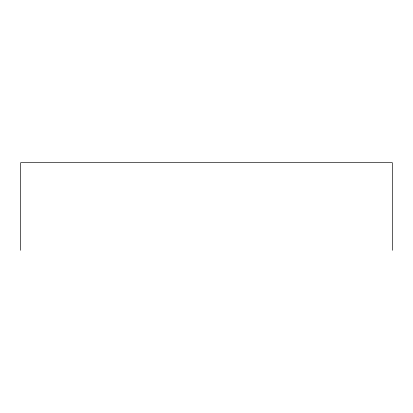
<?xml version="1.0" encoding="UTF-8"?>
<svg xmlns="http://www.w3.org/2000/svg" width="413" height="413" viewBox="0 0 413 413"><rect width="100%" height="100%" fill="white"/><g stroke="black" fill="none" stroke-linecap="round" stroke-linejoin="round"><path stroke-width="0.62" d="M392.35 250.309L392.35 162.691L20.65 162.691L20.65 250.309"/></g></svg>
